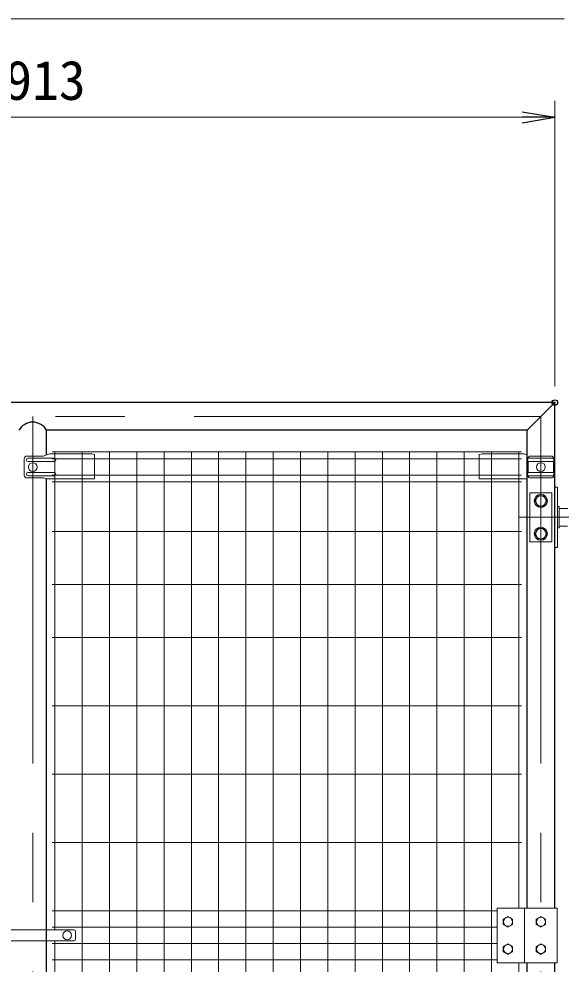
# Model space of a CAD drawing. Units: millimetres, scale not verified. Extents: x -6300 to 6300, y -4454 to 4456.
# Drawn here: x -380 to 613, y -807 to 922 of the extents above; entities that cross this region are included whole.
import ezdxf
from ezdxf.enums import TextEntityAlignment as Align

# ---------------------------------------------------------------- set-up
doc = ezdxf.new("R2010")
doc.units = ezdxf.units.MM
doc.header["$LTSCALE"] = 20
doc.header["$PDMODE"] = 32
doc.header["$PDSIZE"] = 10
doc.linetypes.add('USER1', pattern=[50.8, 31.75, -6.35, 6.35, -6.35])
for name, color, linetype, lineweight in [('0-0_D-STR3', 3, 'Continuous', 13), ('0-1_D-BMK', 2, 'USER1', 13), ('0-2_D-STR1', 1, 'Continuous', 25), ('0-6_D-STR-DIM', 7, 'Continuous', 13), ('0-8_Defpoints', 8, 'Continuous', 25), ('0-A_D-STR2', 7, 'Continuous', 13)]:
    doc.layers.add(name, color=color, linetype=linetype, lineweight=lineweight)
doc.layers.add('0-7_0', color=7, linetype='Continuous')
doc.styles.add('ＭＳ ゴシック', font='')
doc.styles.get('ＭＳ ゴシック').set_extended_font_data('MS Gothic')

# ---------------------------------------------------------------- blocks, each defined once
blk = doc.blocks.new('_Open')
at = {"layer": '0-7_0'}
blk.add_line((-20, 3.333), (0, 0), dxfattribs=at)
blk.add_lwpolyline([(-20, -3.333), (0, 0), (-20, 0)], dxfattribs=at)

msp = doc.modelspace()

# ---------------------------------------------------------------- linework, layer by layer
at = {"layer": '0-0_D-STR3'}
for p, q in [((-335.26, 122.26), (-365.1, 122.26)), ((-323.7, 126.26), (-335.26, 122.26)), ((-246.61, 126.26), (-323.7, 126.26)), ((-246.61, 126.26), (-241.61, 125.26)), ((-241.61, 125.26), (-241.61, 81.44)), ((468.49, 126.26), (463.49, 125.26)), ((463.49, 125.26), (463.49, 81.44)), ((468.49, 126.26), (545.57, 126.26)), ((545.57, 126.26), (549.89, 124.77)), ((556.82, 122.26), (595.55, 122.26)), ((-370.1, 117.26), (-370.1, 87.26)), ((-315.61, 118.26), (-363.02, 118.26)), ((-315.61, 112.26), (-363.02, 112.26)), ((552.82, 118.26), (599.55, 118.26)), ((552.82, 112.26), (599.55, 112.26)), ((552.82, 112.26), (552.82, 92.26)), ((599.55, 112.26), (599.55, 92.26)), ((-315.61, 92.26), (-363.02, 92.26)), ((552.82, 92.26), (599.55, 92.26)), ((-335.26, 82.26), (-365.1, 82.26)), ((-315.61, 86.26), (-363.02, 86.26)), ((-330.01, 80.44), (-335.26, 82.26)), ((-330.01, 80.44), (-242.61, 80.44)), ((551.09, 80.44), (464.49, 80.44)), ((552.82, 86.26), (599.55, 86.26)), ((556.82, 82.26), (595.55, 82.26)), ((556.34, 55.26), (596.34, 55.26)), ((556.34, 55.26), (556.34, -34.74)), ((596.34, 55.26), (596.34, -34.74)), ((601.89, 65.26), (606.49, 65.26)), ((606.49, -44.74), (606.49, 65.26)), ((565.39, 40.26), (570.83, 49.76)), ((565.39, 40.26), (570.83, 30.76)), ((581.84, 49.76), (570.83, 49.76)), ((587.29, 40.26), (581.84, 49.76)), ((581.84, 30.76), (587.29, 40.26)), ((581.84, 30.76), (570.83, 30.76)), ((606.49, 29.76), (609.69, 29.76)), ((609.69, 26.26), (625.69, 26.26)), ((565.39, -19.74), (570.83, -10.24)), ((581.84, -10.24), (570.83, -10.24)), ((587.29, -19.74), (581.84, -10.24)), ((609.69, -5.74), (625.33, -5.74)), ((565.39, -19.74), (570.83, -29.24)), ((581.84, -29.24), (570.83, -29.24)), ((581.84, -29.24), (587.29, -19.74)), ((556.34, -34.74), (596.34, -34.74)), ((601.89, -44.74), (606.49, -44.74)), ((606.47, -704.98), (495.99, -704.98)), ((495.99, -704.98), (495.99, -804.98)), ((546.49, -704.98), (546.49, -804.98)), ((606.47, -704.98), (606.47, -804.98)), ((-430.11, -744.74), (-279.11, -744.74)), ((-276.11, -747.74), (-276.11, -761.74)), ((-430.11, -764.74), (-279.11, -764.74)), ((606.47, -804.98), (495.99, -804.98))]:
    msp.add_line(p, q, dxfattribs=at)
msp.add_lwpolyline([(606.49, -9.24), (609.69, -9.24), (609.69, 29.76)], dxfattribs=at)
for points in [[(524.49, -725.07), (524.49, -734.88), (515.99, -739.79), (507.49, -734.88), (507.49, -725.07), (515.99, -720.16)], [(584.99, -725.07), (584.99, -734.88), (576.49, -739.79), (567.99, -734.88), (567.99, -725.07), (576.49, -720.16)], [(524.49, -775.07), (524.49, -784.88), (515.99, -789.79), (507.49, -784.88), (507.49, -775.07), (515.99, -770.16)], [(584.99, -775.07), (584.99, -784.88), (576.49, -789.79), (567.99, -784.88), (567.99, -775.07), (576.49, -770.16)]]:
    msp.add_lwpolyline(points, close=True, dxfattribs=at)
for centre, radius in [((-354.61, 102.26), 8), ((576.49, 102.26), 8), ((576.34, 40.26), 12), ((576.34, 40.26), 9.5), ((576.34, -19.74), 12), ((576.34, -19.74), 9.5), ((515.99, -729.98), 8.25), ((576.49, -729.98), 8.25), ((-291.61, -754.74), 8), ((515.99, -779.98), 8.25), ((576.49, -779.98), 8.25)]:
    msp.add_circle(centre, radius, dxfattribs=at)
for centre, radius, start, end in [((-365.1, 117.26), 5, 90, 180), ((556.82, 118.26), 4, 90, 180), ((595.55, 118.26), 4, 0, 90), ((-363.02, 115.26), 3, 90, 270), ((-315.61, 115.26), 3, 270, 90), ((558.08, 115.26), 6.05, 150.26731, 209.73269), ((594.29, 115.26), 6.05, 330.26731, 29.73269), ((-365.1, 87.26), 5, 180, 270), ((-363.02, 89.26), 3, 90, 270), ((-315.61, 89.26), 3, 270, 90), ((558.1, 89.26), 6.07, 150.37394, 209.62606), ((594.27, 89.26), 6.07, 330.37394, 29.62606), ((-242.61, 81.44), 1, 270, 0), ((464.49, 81.44), 1, 180, 270), ((556.82, 86.26), 4, 180, 270), ((595.55, 86.26), 4, 270, 0), ((-279.11, -747.74), 3, 0, 90), ((-279.11, -761.74), 3, 270, 0)]:
    msp.add_arc(centre, radius, start, end, dxfattribs=at)
at = {"layer": '0-1_D-BMK'}
for p, q in [((576.34, 194.86), (-1285.71, 194.86)), ((-354.61, 194.86), (-354.61, -1704.34)), ((576.34, 194.86), (576.34, -1704.34)), ((536.8, 10.26), (727.72, 10.26))]:
    msp.add_line(p, q, dxfattribs=at)
at = {"layer": '0-2_D-STR1'}
for p, q in [((601.89, 220.26), (-1311.11, 220.26)), ((601.89, 220.26), (551.09, 169.46)), ((601.89, -704.98), (601.89, 220.26)), ((551.09, 169.46), (-329.21, 169.46)), ((-329.21, 124.35), (-329.21, 169.46)), ((551.09, -704.98), (551.09, 169.46)), ((-329.21, -1589.65), (-329.21, 80.44)), ((551.09, -1678.94), (551.09, -804.98)), ((601.89, -1729.74), (601.89, -804.98))]:
    msp.add_line(p, q, dxfattribs=at)
msp.add_arc((-354.61, 155.45), 29, 28.87195, 151.12805, dxfattribs=at)
at = {"layer": '0-6_D-STR-DIM'}
for p, q in [((-3261.11, 922.38), (618.89, 922.38)), ((601.89, 250.26), (601.89, 772.38)), ((541.89, 742.38), (-1251.11, 742.38))]:
    msp.add_line(p, q, dxfattribs=at)
at = {"layer": '0-8_Defpoints'}
msp.add_point((601.89, 220.26), dxfattribs=at)
at = {"layer": '0-A_D-STR2'}
for p, q in [((540.94, 130.26), (-319.06, 130.26)), ((-314.06, -744.74), (-314.06, 130.26)), ((-264.06, -1639.74), (-264.06, 130.26)), ((-214.06, -1639.74), (-214.06, 130.26)), ((-164.06, -1639.74), (-164.06, 130.26)), ((-114.06, -1639.74), (-114.06, 130.26)), ((-64.06, -1639.74), (-64.06, 130.26)), ((-14.06, -1639.74), (-14.06, 130.26)), ((35.94, -1639.74), (35.94, 130.26)), ((85.94, -1639.74), (85.94, 130.26)), ((135.94, -1639.74), (135.94, 130.26)), ((185.94, -1639.74), (185.94, 130.26)), ((235.94, -1639.74), (235.94, 130.26)), ((285.94, -1639.74), (285.94, 130.26)), ((335.94, -1639.74), (335.94, 130.26)), ((385.94, -1639.74), (385.94, 130.26)), ((435.94, -1639.74), (435.94, 130.26)), ((485.94, -1639.74), (485.94, 130.26)), ((535.94, -704.98), (535.94, 130.26)), ((540.94, 117.16), (-319.06, 117.16)), ((540.94, 87.36), (-319.06, 87.36)), ((540.94, 75.5), (-319.06, 75.5)), ((-319.06, -15.74), (540.94, -15.74)), ((-319.06, -112.74), (540.94, -112.74)), ((-319.06, -209.74), (540.94, -209.74)), ((-319.06, -334.74), (540.94, -334.74)), ((-319.06, -459.74), (540.94, -459.74)), ((-319.06, -584.74), (540.94, -584.74)), ((495.99, -709.74), (-319.06, -709.74)), ((495.99, -739.74), (-319.06, -739.74)), ((495.99, -769.74), (-319.06, -769.74)), ((-314.06, -1639.74), (-314.06, -764.74)), ((495.99, -799.74), (-319.06, -799.74)), ((535.94, -1639.74), (535.94, -804.98))]:
    msp.add_line(p, q, dxfattribs=at)

# ---------------------------------------------------------------- block references
at = {"layer": '0-6_D-STR-DIM', "xscale": 3, "yscale": 3}
msp.add_blockref('_Open', (601.89, 742.38), dxfattribs=at)

# ---------------------------------------------------------------- texts
at = {"layer": '0-6_D-STR-DIM', "style": 'ＭＳ ゴシック'}
msp.add_text('1913', height=72.14, dxfattribs=at).set_placement((-453.99, 752.5), align=Align.BOTTOM_LEFT)

doc.saveas('drawing.dxf')
